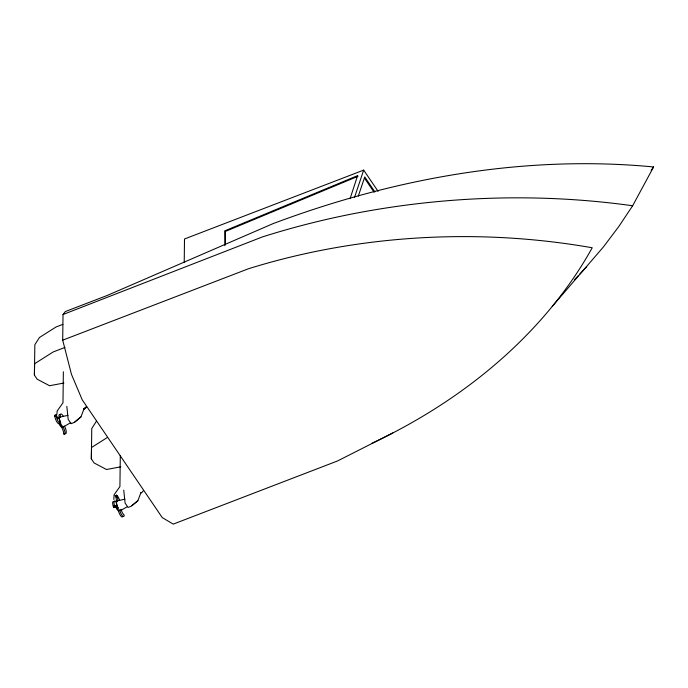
<?xml version="1.0" encoding="UTF-8"?>
<svg xmlns="http://www.w3.org/2000/svg" width="688" height="688" viewBox="0 0 688 688"><rect width="100%" height="100%" fill="white"/><g stroke="black" fill="none" stroke-linecap="round" stroke-linejoin="round"><path stroke-width="1.03" d="M63.907 383.035L49.57 385.727L37.169 379.191L34.4 375.106L34.847 344.722L39.457 337.49L56.055 326.981L62.883 324.358M392.796 432.984L337.464 460.994L173.256 524.118L162.256 517.6L82.207 399.797L71.44 374.281L62.711 340.164L63.021 314.519L65.308 311.569L107.431 295.376L273.136 223.6C394.009 178.278 524.48 154.585 653.6 166.952L632.65 205.755L618.77 226.558L603.453 246.889L552.24 306.418M63.365 371.778L62.986 402.807L57.147 410.994L56.898 414.382M120.83 466.808L106.494 469.508L94.101 462.964L91.332 458.887L91.771 428.504L96.389 421.271M113.838 499.471L114.079 494.775L119.918 486.579L120.297 455.559M184.221 262.506L184.504 238.985L363.677 170.108L378.116 191.35M224.907 245.736L225.096 230.712L357.597 175.638L358.035 176.291M225.38 244.249L225.096 230.712M34.4 375.106L34.615 363.72L53.182 351.955L64.947 347.431M91.332 458.887L91.538 447.501L107.457 437.413M350.063 198.703L357.597 175.638M354.509 197.422L363.677 170.108M358.285 196.166L364.735 176.928L374.865 191.84M66.822 406.376L68.164 419.31L71.113 423.662L74.347 422.415L80.935 416.911L84.056 408.775L86.55 406.754L84.985 408.715L83.446 409.498M123.745 490.148L125.096 503.091L128.045 507.434L131.279 506.196L137.867 500.692L140.988 492.556M651.149 170.34L653.6 166.952M143.482 490.527L141.917 492.488L140.378 493.27M574.471 279.758L578.075 275.914M579.52 274.374L586.744 266.686M74.347 422.415L80.935 416.911M131.976 505.585L137.867 500.692M83.463 409.102L86.55 406.754M63.726 426.68L70.778 422.638M120.684 510.505L126.85 506.961M225.535 231.366L357.046 176.704M63.021 314.519L262.463 236.904A673.93 509.387 0.7 0 1 352.781 213.813C444.801 195.882 539.762 192.821 632.65 205.755M62.711 340.164L248.6 268.698A567.015 428.581 0.7 0 1 592.23 247.766A567.015 428.581 0.7 0 1 372.199 443.201M62.402 427.196A5.194 1.591 69 0 1 59.134 423.653A5.246 1.6 69 0 1 56.777 421.727A5.246 1.6 69 0 1 54.842 416.481L54.756 415.285L56.089 414.778A5.065 1.548 69 0 0 59.306 418.442M54.842 416.481L56.175 415.965L56.089 414.778M59.134 423.653L60.458 423.146A5.246 1.6 69 0 1 58.11 421.219A5.246 1.6 69 0 1 56.175 415.965M65.042 433.388A5.065 1.548 69 0 0 62.84 426.646L61.516 427.153A5.065 1.548 69 0 1 63.717 433.896L65.635 433.612A5.246 1.6 69 0 0 64.517 426.207M63.717 433.896L65.635 433.612M116.582 495.154A5.065 1.548 69 0 1 117.493 501.07L116.16 501.578A5.065 1.548 69 0 0 115.249 495.661L116.582 495.154L117.27 495.756A5.246 1.6 69 0 1 119.669 500.554M115.601 506.205A5.194 1.591 69 0 0 118.474 510.978L119.798 510.462A5.246 1.6 69 0 0 122.12 515.415A5.246 1.6 69 0 0 124.115 515.948L124.218 515.037A5.065 1.548 69 0 1 121.028 509.266A5.194 1.591 69 0 1 117.416 506.961A5.065 1.548 69 0 0 115.137 507.108L113.804 507.615L113.228 506.101L114.552 505.594A5.246 1.6 69 0 1 114.148 501.32A5.246 1.6 69 0 1 116.263 502.266M60.037 417.066L67.974 415.346M116.994 500.881L124.932 499.17M115.249 495.661L115.945 496.263M364.502 178.123L374.04 192.158M114.552 505.594L115.137 507.108M63.975 426.216A5.194 1.591 69 0 1 60.209 422.518A5.194 1.591 69 0 1 60.535 417.246A5.246 1.6 69 0 1 60.828 413.97A5.246 1.6 69 0 1 63.253 416.266M57.981 418.958A5.194 1.591 69 0 1 59.202 417.762A5.246 1.6 69 0 1 59.813 414.46M60.707 422.905A4.162 1.273 69 0 1 59.839 419.938M55.307 416.464A5.065 1.548 69 0 1 54.756 415.285M64.792 433.715A5.246 1.6 69 0 1 64.311 434.119M61.688 426.371A4.162 1.273 69 0 1 61.284 426.225M60.329 425.184A4.162 1.273 69 0 1 59.83 424.367M115.274 501.543A5.194 1.591 69 0 1 116.745 502.085M117.493 501.07A5.194 1.591 69 0 0 117.416 506.961L116.091 507.469A5.065 1.548 69 0 0 114.457 506.136M122.782 516.456A5.246 1.6 69 0 1 120.787 515.931A5.246 1.6 69 0 1 118.474 510.978M113.804 507.615A5.065 1.548 69 0 1 113.873 506.832M116.392 496.848A5.246 1.6 69 0 1 116.84 497.544M113.228 506.101A5.246 1.6 69 0 1 114.062 501.801M117.287 509A4.162 1.273 69 0 1 116.332 507.237M118.121 507.675A4.162 1.273 69 0 1 117.665 506.721M117.27 505.706A4.162 1.273 69 0 1 116.797 503.762"/></g></svg>
